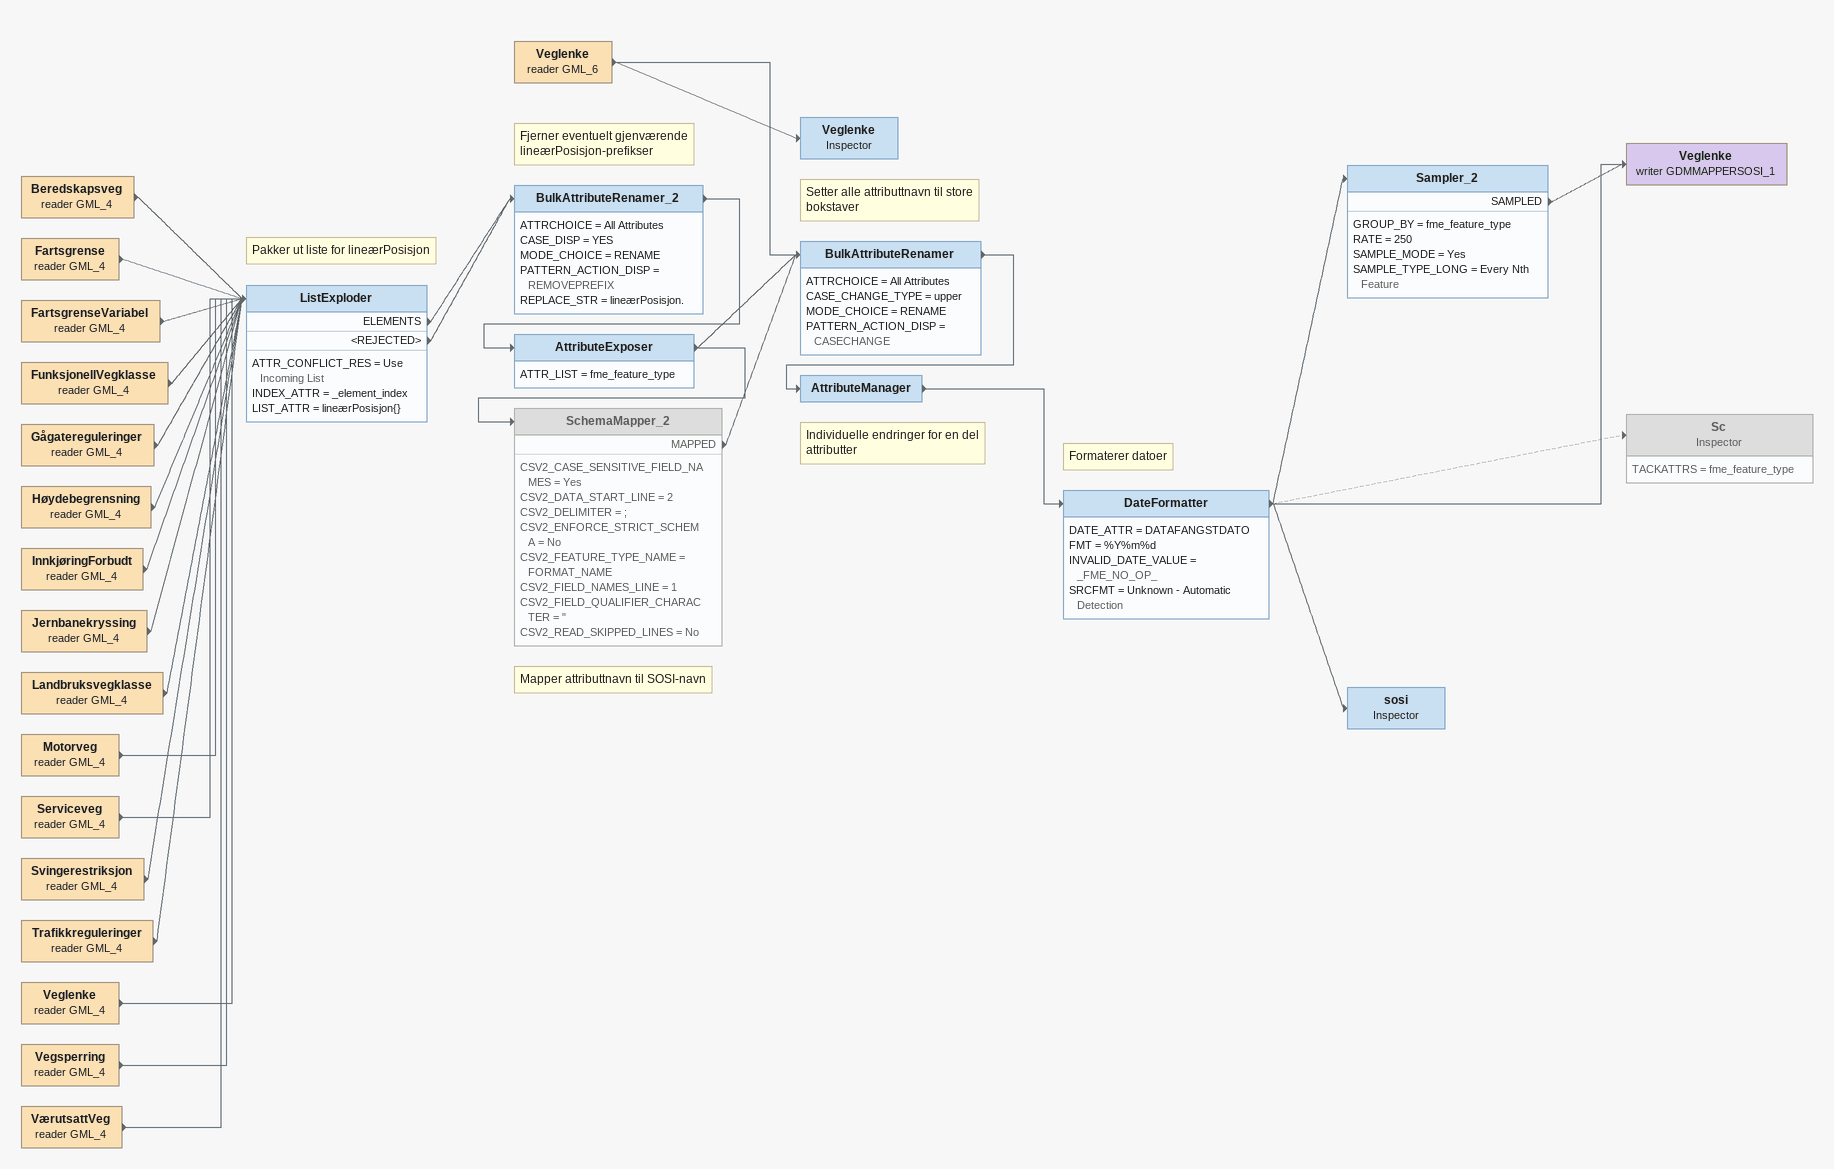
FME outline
Beredskapsveg (reader GML_4)
    -> ListExploder
Fartsgrense (reader GML_4)
    -> ListExploder
FartsgrenseVariabel (reader GML_4)
    -> ListExploder
FunksjonellVegklasse (reader GML_4)
    -> ListExploder
Gågatereguleringer (reader GML_4)
    -> ListExploder
Høydebegrensning (reader GML_4)
    -> ListExploder
InnkjøringForbudt (reader GML_4)
    -> ListExploder
Jernbanekryssing (reader GML_4)
    -> ListExploder
Landbruksvegklasse (reader GML_4)
    -> ListExploder
Motorveg (reader GML_4)
    -> ListExploder
Serviceveg (reader GML_4)
    -> ListExploder
Svingerestriksjon (reader GML_4)
    -> ListExploder
Trafikkreguleringer (reader GML_4)
    -> ListExploder
Veglenke (reader GML_4)
    -> ListExploder
Vegsperring (reader GML_4)
    -> ListExploder
VærutsattVeg (reader GML_4)
    -> ListExploder
Note: Pakker ut liste for lineærPosisjon
ListExploder
    ATTR_CONFLICT_RES = Use Incoming List
    INDEX_ATTR = _element_index
    LIST_ATTR = lineærPosisjon{}
    ELEMENTS -> BulkAttributeRenamer_2
    <REJECTED> -> BulkAttributeRenamer_2
Note: Fjerner eventuelt gjenværende lineærPosisjon-prefikser
BulkAttributeRenamer_2
    ATTRCHOICE = All Attributes
    CASE_DISP = YES
    MODE_CHOICE = RENAME
    PATTERN_ACTION_DISP = REMOVEPREFIX
    REPLACE_STR = lineærPosisjon.
    -> AttributeExposer
AttributeExposer
    ATTR_LIST = fme_feature_type
    -> SchemaMapper_2
    -> BulkAttributeRenamer
Note: Mapper attributtnavn til SOSI-navn
SchemaMapper_2 [off]
    CSV2_CASE_SENSITIVE_FIELD_NAMES = Yes
    CSV2_DATA_START_LINE = 2
    CSV2_DELIMITER = ;
    CSV2_ENFORCE_STRICT_SCHEMA = No
    CSV2_FEATURE_TYPE_NAME = FORMAT_NAME
    CSV2_FIELD_NAMES_LINE = 1
    CSV2_FIELD_QUALIFIER_CHARACTER = "
    CSV2_READ_SKIPPED_LINES = No
    MAPPED -> BulkAttributeRenamer
Veglenke (reader GML_6)
    -> BulkAttributeRenamer
    -> Veglenke
Veglenke: Inspector
Note: Setter alle attributtnavn til store bokstaver
BulkAttributeRenamer
    ATTRCHOICE = All Attributes
    CASE_CHANGE_TYPE = upper
    MODE_CHOICE = RENAME
    PATTERN_ACTION_DISP = CASECHANGE
    -> AttributeManager
Note: Individuelle endringer for en del attributter
AttributeManager
    -> DateFormatter
Note: Formaterer datoer
DateFormatter
    DATE_ATTR = DATAFANGSTDATO
    FMT = %Y%m%d
    INVALID_DATE_VALUE = _FME_NO_OP_
    SRCFMT = Unknown - Automatic Detection
    -> Sampler_2
    -> Veglenke (writer GDMMAPPERSOSI_1)
    -> Sc [off]
    -> sosi
Sampler_2
    GROUP_BY = fme_feature_type
    RATE = 250
    SAMPLE_MODE = Yes
    SAMPLE_TYPE_LONG = Every Nth Feature
    SAMPLED -> Veglenke (writer GDMMAPPERSOSI_1)
Veglenke (writer GDMMAPPERSOSI_1)
Sc: Inspector [off]
    TACKATTRS = fme_feature_type
sosi: Inspector
